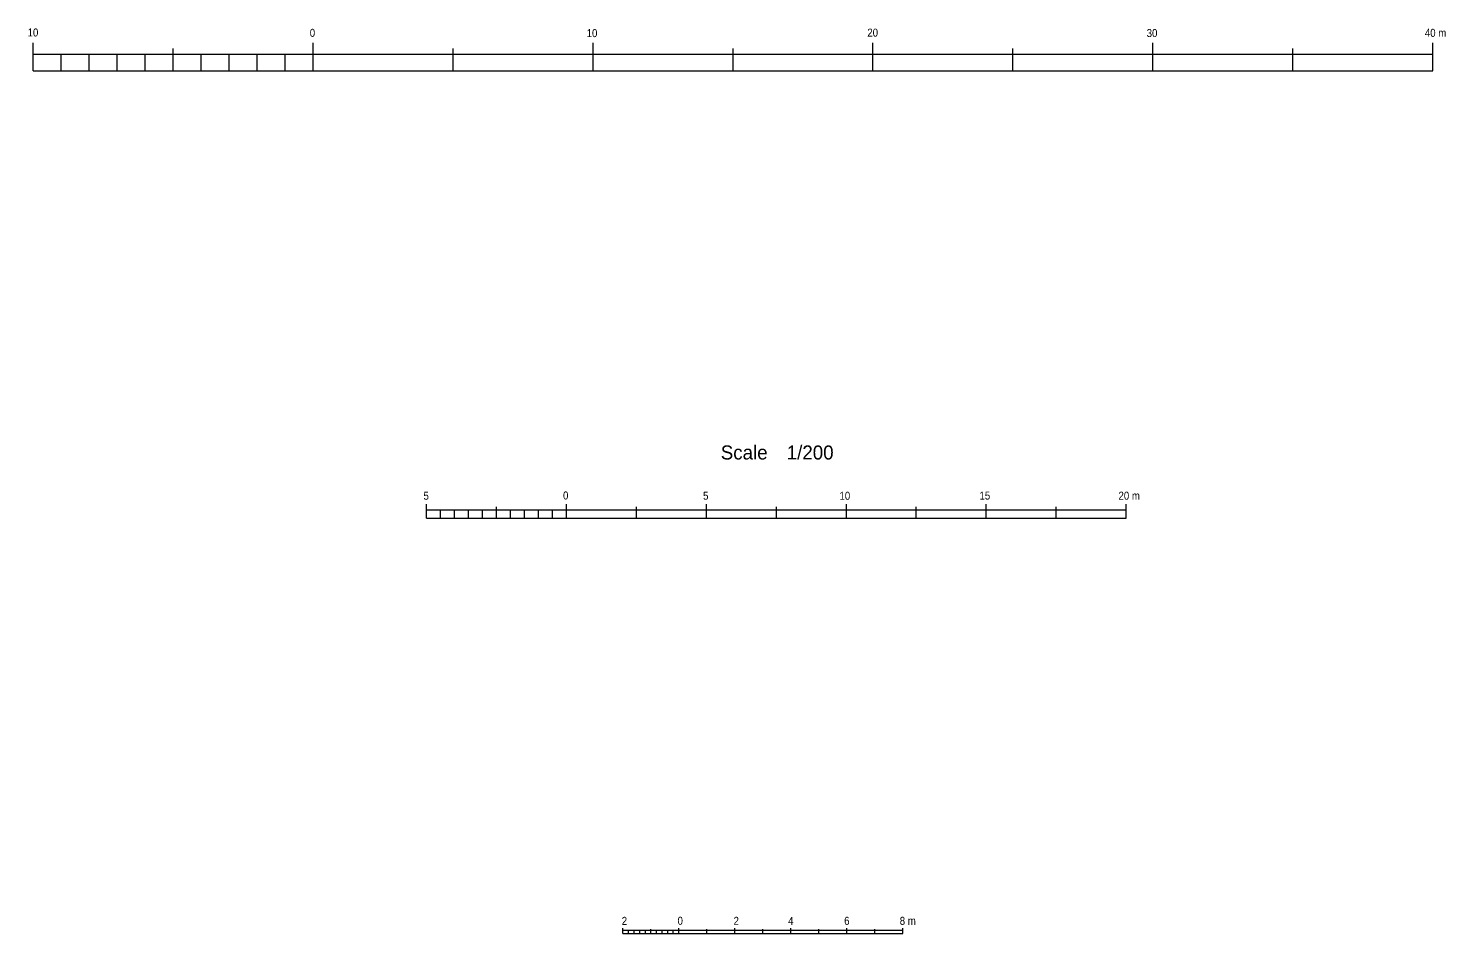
# Model space of a CAD drawing. Units: millimetres, scale not verified. Extents: x 28925 to 105500, y 14743 to 98773.
import ezdxf
from ezdxf.enums import TextEntityAlignment as Align

# ---------------------------------------------------------------- set-up
doc = ezdxf.new("R2010")
doc.units = ezdxf.units.MM
doc.header["$LTSCALE"] = 200
doc.layers.add('0平面図-0通り芯', color=4, linetype='Continuous', lineweight=13)
doc.styles.add('MS-ゴシック-5.0-1.0', font='')
doc.styles.get('MS-ゴシック-5.0-1.0').set_extended_font_data('MS-ゴシック-5.0-1.0')

msp = doc.modelspace()

# ---------------------------------------------------------------- linework, layer by layer
at = {"layer": '0平面図-0通り芯'}
for p, q in [((55040.3, 45557.4), (55040.3, 46557.4)), ((55040.3, 45557.4), (55040.3, 46557.4)), ((55040.3, 46157.4), (105040.2, 46157.4)), ((56040.3, 45557.4), (56040.3, 46151.9)), ((57040.3, 45557.4), (57040.3, 46154.5)), ((58040.3, 45557.4), (58040.3, 46154.8)), ((59040.3, 45557.4), (59040.3, 46155.3)), ((60040.3, 45557.4), (60040.3, 46364.6)), ((61040.3, 45557.4), (61040.3, 46155.1)), ((62040.3, 45557.4), (62040.3, 46152.9)), ((63040.3, 45557.4), (63040.3, 46154.8)), ((64040.3, 45557.4), (64040.3, 46153.3)), ((65040.3, 45557.4), (65040.3, 46557.4)), ((70040.3, 45557.4), (70040.3, 46364.6)), ((75040.3, 45557.4), (75040.3, 46557.4)), ((80040.3, 45557.4), (80040.3, 46364.6)), ((85040.3, 45557.4), (85040.3, 46557.4)), ((85040.3, 45557.4), (85040.3, 46557.4)), ((90040.3, 45557.4), (90040.3, 46364.6)), ((95040.3, 45557.4), (95040.3, 46557.4)), ((100040.2, 45557.4), (100040.2, 46364.6)), ((105040.2, 45557.4), (105040.2, 46557.4)), ((69089, 29584.2), (69089, 30084.2)), ((69089, 29584.2), (69089, 30084.2)), ((69089, 29884.2), (94089, 29884.2)), ((69589, 29584.2), (69589, 29881.6)), ((70089, 29584.2), (70089, 29882)), ((70589, 29584.2), (70589, 29882.9)), ((71089, 29584.2), (71089, 29883.1)), ((71589, 29584.2), (71589, 29987.8)), ((72089, 29584.2), (72089, 29884.3)), ((72589, 29584.2), (72589, 29883.1)), ((73089, 29584.2), (73089, 29882.9)), ((73589, 29584.2), (73589, 29882.7)), ((74089, 29584.2), (74089, 30084.2)), ((76589, 29584.2), (76589, 29987.8)), ((79089, 29584.2), (79089, 30084.2)), ((81589, 29584.2), (81589, 29987.8)), ((84089, 29584.2), (84089, 30084.2)), ((84089, 29584.2), (84089, 30084.2)), ((86589, 29584.2), (86589, 29987.8)), ((89089, 29584.2), (89089, 30084.2)), ((91589, 29584.2), (91589, 29987.8)), ((94089, 29584.2), (94089, 30084.2)), ((76108.1, 14743), (76108.1, 14943)), ((76108.1, 14743), (76108.1, 14943)), ((76108.1, 14863), (86108.3, 14863)), ((76308.1, 14743), (76308.1, 14861.9)), ((76508.1, 14743), (76508.1, 14862.1)), ((76708.1, 14743), (76708.1, 14862.5)), ((76908.1, 14743), (76908.1, 14862.6)), ((77108.1, 14743), (77108.1, 14904.4)), ((77308.1, 14743), (77308.1, 14863)), ((77508.1, 14743), (77508.1, 14862.5)), ((77708.1, 14743), (77708.1, 14862.5)), ((77908.1, 14743), (77908.1, 14862.4)), ((78108.1, 14743), (78108.1, 14943)), ((79108.2, 14743), (79108.2, 14904.4)), ((80108.2, 14743), (80108.2, 14943)), ((81108.2, 14743), (81108.2, 14904.4)), ((82108.2, 14743), (82108.2, 14943)), ((82108.2, 14743), (82108.2, 14943)), ((83108.2, 14743), (83108.2, 14904.4)), ((84108.3, 14743), (84108.3, 14943)), ((85108.3, 14743), (85108.3, 14904.4)), ((86108.3, 14743), (86108.3, 14943))]:
    msp.add_line(p, q, dxfattribs=at)
at = {"layer": '0平面図-0通り芯', "color": 5}
for p, q in [((55040.3, 45557.4), (105040.2, 45557.4)), ((69089, 29584.2), (94089, 29584.2)), ((76108.1, 14743), (86108.3, 14743))]:
    msp.add_line(p, q, dxfattribs=at)

# ---------------------------------------------------------------- texts
at = {"layer": '0平面図-0通り芯', "color": 7, "style": 'MS-ゴシック-5.0-1.0', "width": 0.9}
for s, p in [('10', (54839.5, 46702.5)), ('0', (64919.9, 46690.6)), ('10', (74811.9, 46678.2)), ('20', (84838.9, 46697)), ('30', (94819, 46681.3)), ('40 m', (104757.9, 46689.9)), ('5', (68982.6, 30155)), ('0', (73967.6, 30164.9)), ('5', (78969.8, 30157.1)), ('10', (83844.8, 30154.3)), ('15', (88846.1, 30160.5)), ('20 m', (93812.6, 30156.7)), ('2', (76065.5, 14971.3)), ('0', (78059.6, 14975.3)), ('2', (80060.5, 14972.1)), ('4', (82010.5, 14971.1)), ('6', (84011.1, 14973.5)), ('8 m', (85997.7, 14972))]:
    msp.add_text(s, height=285.9, dxfattribs=at).set_placement(p, align=Align.BOTTOM_LEFT)
at = {"layer": '0平面図-0通り芯', "color": 3, "style": 'MS-ゴシック-5.0-1.0'}
msp.add_text('Scale\u30001/200', height=500.4, dxfattribs=at).set_placement((79602.8, 31528.8), align=Align.BOTTOM_LEFT)

doc.saveas('drawing.dxf')
